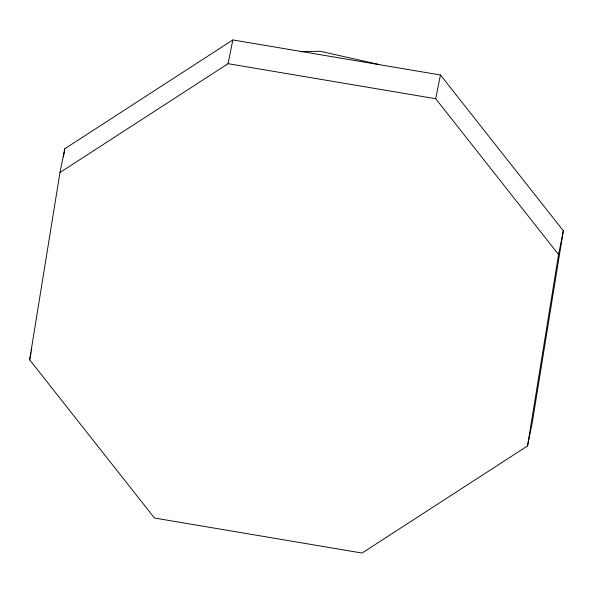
<?xml version="1.0" encoding="UTF-8"?>
<svg xmlns="http://www.w3.org/2000/svg" width="593" height="593" viewBox="0 0 593 593"><rect width="100%" height="100%" fill="white"/><g stroke="black" fill="none" stroke-linecap="round" stroke-linejoin="round"><path stroke-width="0.89" d="M29.65 359.788L59.997 172.504L64.785 148.754L232.841 39.946L440.473 74.985L563.35 230.788L532.336 422.164L527.548 445.914L362.071 553.054L154.439 518.015L29.65 359.788L31.066 352.753M63.451 156.975L64.785 148.754M527.548 445.914L558.562 254.53L563.35 230.788M31.422 350.997L31.777 349.233M59.997 172.504L228.053 63.688L232.841 39.946M558.562 254.53L435.685 98.727L440.473 74.985M300.191 51.65L320.302 51.287L379.461 64.585M228.053 63.688L435.685 98.727"/></g></svg>
